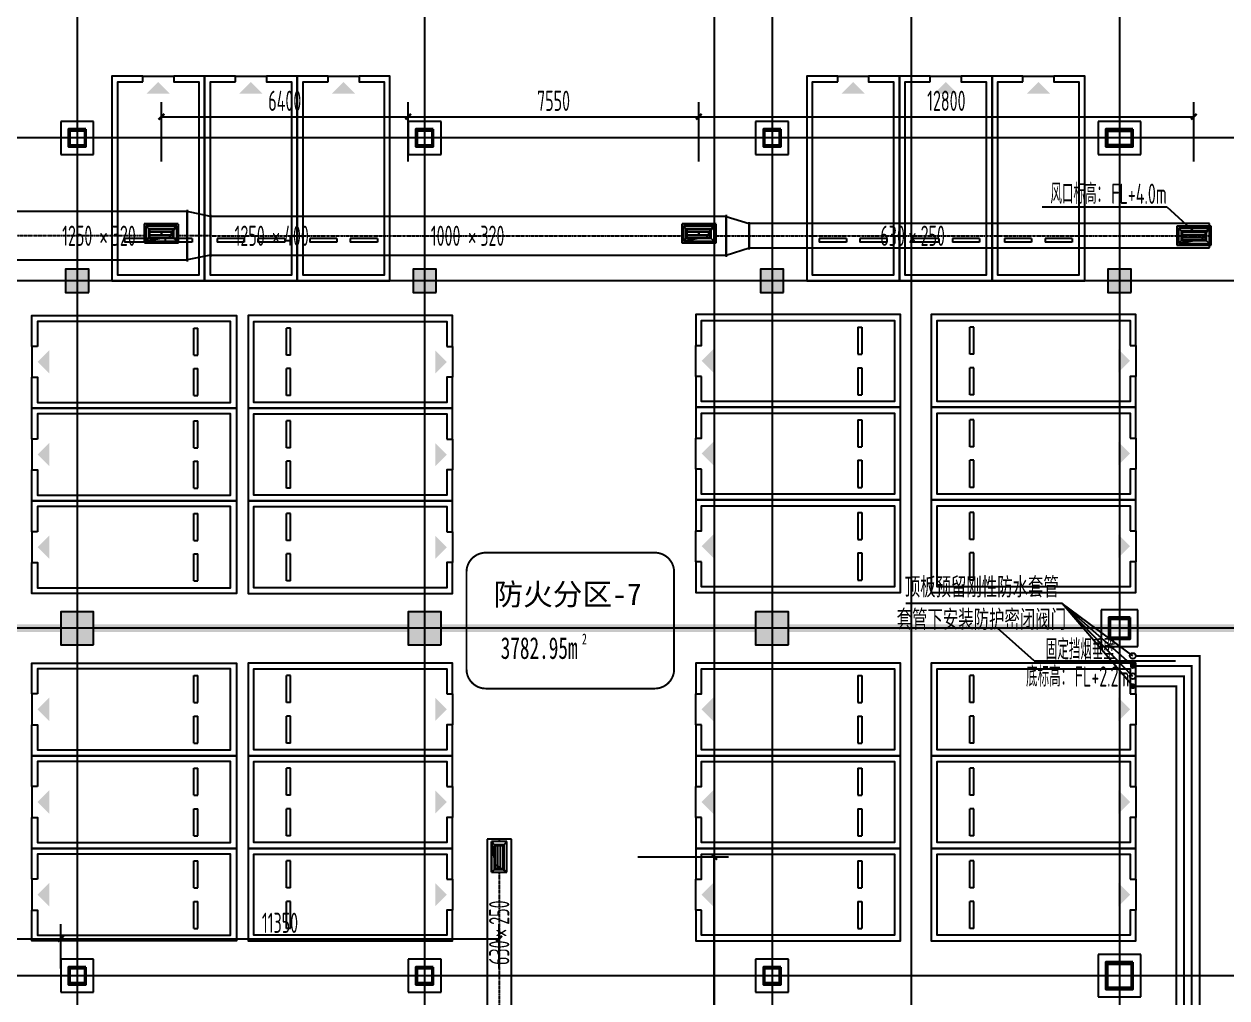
# Model space of a CAD drawing. Extents: x -20827274 to 1300756471, y -549375 to 3431892.
# Drawn here: x 67364 to 98526, y -199085 to -173860 of the extents above; entities that cross this region are included whole.
import ezdxf

# ---------------------------------------------------------------- set-up
doc = ezdxf.new("R2010")
doc.units = 0
doc.header["$LTSCALE"] = 10
for name, pattern in [('B-1F-WALL$0$__DASH', [0.35, 0.25, -0.1]), ('CENTER2', [1.125, 0.75, -0.125, 0.125, -0.125]), ('DASH', [0.35, 0.25, -0.1]), ('暖附图底图$0$DASH', [0.35, 0.25, -0.1]), ('暖附图底图$0$DOTE', [2.42, 2, -0.2, 0.02, -0.2])]:
    doc.linetypes.add(name, pattern=pattern)
for name, color, linetype in [('1-zs', 3, 'Continuous'), ('1-标注暖通', 4, 'Continuous'), ('DIM_LEAD', 3, 'Continuous'), ('DUCT-排烟中心线', 5, 'CENTER2'), ('DUCT-排烟标注', 3, 'Continuous'), ('DUCT-排烟法兰', 4, 'Continuous'), ('DUCT-排烟管', 2, 'Continuous'), ('DUCT-排烟管立管', 2, 'Continuous'), ('DUCT-排烟管端线', 4, 'Continuous'), ('DUCT-排风风口', 7, 'Continuous'), ('H-PIPE-空冷供水', 122, 'Continuous'), ('H-PIPE-空冷回水', 122, 'DASH'), ('H-TH_DIM', 3, 'Continuous'), ('H-VPIPE-空冷供水', 122, 'Continuous'), ('H-VPIPE-空冷回水', 122, 'DASH'), ('Hvac-Hide', 8, 'DASH'), ('PUB_HATCH', 8, 'Continuous'), ('暖附图底图$0$0-绿', 8, 'Continuous'), ('暖附图底图$0$0-蓝', 8, 'Continuous'), ('暖附图底图$0$00-停车位', 8, 'Continuous'), ('暖附图底图$0$1-标注暖通', 8, 'Continuous'), ('暖附图底图$0$A-COLUMN', 8, 'Continuous'), ('暖附图底图$0$DOTE', 8, 'Continuous'), ('暖附图底图$0$S-柱', 8, 'Continuous'), ('暖附图底图$0$S-柱-填充', 8, 'Continuous')]:
    doc.layers.add(name, color=color, linetype=linetype)
doc.styles.add('8B2_02', font='tssdeng.shx', dxfattribs={"width": 0.6, "bigfont": 'TSSDCHN.shx'})
doc.styles.add('8B2_02_T3', font='tssdeng.shx', dxfattribs={"width": 0.6, "bigfont": 'TSSDCHN.shx'})
doc.styles.add('TYDG_02', font='TSSDENG', dxfattribs={"width": 0.8, "bigfont": 'TSSDCHN'})
doc.styles.add('暖附图底图$0$黑体', font='simhei.ttf', dxfattribs={"width": 0.65})
doc.dimstyles.new('_TCH_ARCH&&150', dxfattribs={"dimtxt": 525, "dimasz": 150, "dimexe": 375, "dimexo": 450, "dimgap": 150, "dimtad": 1, "dimdec": 0, "dimrnd": 50, "dimzin": 0, "dimdsep": 46, "dimtxsty": '8B2_02_T3', "dimblk": 'ARCHTICK', "dimcen": 0.09, "dimclrt": 7, "dimazin": 2, "dimtfac": 1, "dimtdec": 0, "dimtix": 1, "dimtmove": 2, "dimatfit": 3, "dimfxl": 0, "dimtolj": 1, "dimtzin": 0, "dimarcsym": 0})

# ---------------------------------------------------------------- blocks, each defined once
blk = doc.blocks.new('$风口$00000108')
for p, q in [((-250, 135), (-190, 75)), ((-250, -135), (-250, 135)), ((200, 25), (-190, 25)), ((250, 135), (200, 75)), ((250, 135), (250, -135)), ((-250, -135), (-190, -75)), ((250, -135), (-250, -135)), ((200, -25), (-190, -25)), ((200, -75), (250, -135))]:
    blk.add_line(p, q)
at = {"linetype": 'Continuous'}
blk.add_line((250, 135), (-250, 135), dxfattribs=at)
at = {"lineweight": 40}
for p, q in [((-190, 75), (200, 75)), ((-190, -75), (-190, 75)), ((200, 75), (200, -75)), ((-190, -75), (200, -75))]:
    blk.add_line(p, q, dxfattribs=at)
blk = doc.blocks.new('暖附图底图$0$车位2400x5300')
at = {"layer": '暖附图底图$0$00-停车位', "color": 251}
for p, q in [((-875, -1000), (-175, -1000)), ((-875, -1100), (-875, -1000)), ((-875, -1100), (-175, -1100)), ((-175, -1100), (-175, -1000)), ((175, -1000), (875, -1000)), ((175, -1100), (175, -1000)), ((175, -1100), (875, -1100)), ((875, -1100), (875, -1000)), ((400, -5300), (-400, -5300))]:
    blk.add_line(p, q, dxfattribs=at)
blk.add_lwpolyline([(400, -5150), (400, -5300), (1200, -5300), (1200, 0), (-1200, 0), (-1200, -5300), (-400, -5300), (-400, -5150), (-1050, -5150), (-1050, -150), (1050, -150), (1050, -5150), (400, -5150)], dxfattribs=at)
blk.add_lwpolyline([(0, -5150, 0, 600, 0), (0, -4850, 600, 600, 0)], format="xyseb", dxfattribs=at)
blk = doc.blocks.new('暖附图底图$0$A$C10817FE3')
at = {"layer": '暖附图底图$0$0-蓝', "color": 9, "linetype": '暖附图底图$0$DASH', "ltscale": 3, "const_width": 50}
blk.add_lwpolyline([(-28515, -28561), (-24137, -28561, 0.414214), (-23637, -28061), (-23637, -25542, 0.414214), (-24137, -25042), (-28515, -25042, 0.414214), (-29015, -25542), (-29015, -28061, 0.414214)], format="xyb", close=True, dxfattribs=at)
at = {"layer": '暖附图底图$0$0-绿', "color": 0, "linetype": '暖附图底图$0$DASH', "style": '暖附图底图$0$黑体'}
blk.add_text('防火分区-7', height=563.3, dxfattribs=at).set_placement((-28317, -26401))
at = {"layer": '暖附图底图$0$0-绿', "color": 0, "linetype": '暖附图底图$0$DASH', "style": '暖附图底图$0$黑体', "width": 0.65}
for s, height, p in [('3782.95m', 563.3, (-28130, -27793)), ('2', 282, (-26023, -27418))]:
    blk.add_text(s, height=height, dxfattribs=at).set_placement(p)
blk = doc.blocks.new('暖附图底图$0$A$C7EFF042E')
at = {"layer": '暖附图底图$0$A-COLUMN', "color": 6}
for p, q in [((52175, 3875), (51325, 3875)), ((51325, 3875), (51325, 3025)), ((52175, 3025), (52175, 3875)), ((61175, 3875), (60325, 3875)), ((60325, 3875), (60325, 3025)), ((61175, 3025), (61175, 3875)), ((70175, 3875), (69325, 3875)), ((69325, 3875), (69325, 3025)), ((70175, 3025), (70175, 3875)), ((79300, 3875), (78200, 3875)), ((78200, 3875), (78200, 3025)), ((79300, 3025), (79300, 3875)), ((51325, 3025), (52175, 3025)), ((60325, 3025), (61175, 3025)), ((69325, 3025), (70175, 3025)), ((78200, 3025), (79300, 3025)), ((79225, -8775), (78275, -8775)), ((78275, -8775), (78275, -9725)), ((79225, -9725), (79225, -8775)), ((78275, -9725), (79225, -9725)), ((79300, -17700), (78200, -17700)), ((78200, -17700), (78200, -18800)), ((79300, -18800), (79300, -17700)), ((52175, -17825), (51325, -17825)), ((51325, -17825), (51325, -18675)), ((52175, -18675), (52175, -17825)), ((61175, -17825), (60325, -17825)), ((60325, -17825), (60325, -18675)), ((61175, -18675), (61175, -17825)), ((70175, -17825), (69325, -17825)), ((69325, -17825), (69325, -18675)), ((70175, -18675), (70175, -17825)), ((51325, -18675), (52175, -18675)), ((60325, -18675), (61175, -18675)), ((69325, -18675), (70175, -18675)), ((78200, -18800), (79300, -18800))]:
    blk.add_line(p, q, dxfattribs=at)
at = {"layer": '暖附图底图$0$S-柱', "color": 6, "lineweight": 35}
for points in [[(51975, 3675), (51525, 3675), (51525, 3225), (51975, 3225)], [(51975, 3675), (51525, 3675), (51525, 3225), (51975, 3225)], [(60975, 3675), (60525, 3675), (60525, 3225), (60975, 3225)], [(60975, 3675), (60525, 3675), (60525, 3225), (60975, 3225)], [(69975, 3675), (69525, 3675), (69525, 3225), (69975, 3225)], [(69975, 3675), (69525, 3675), (69525, 3225), (69975, 3225)], [(79100, 3675), (78400, 3675), (78400, 3225), (79100, 3225)], [(79100, 3675), (78400, 3675), (78400, 3225), (79100, 3225)], [(79025, -8975), (78475, -8975), (78475, -9525), (79025, -9525)], [(79025, -8975), (78475, -8975), (78475, -9525), (79025, -9525)], [(51975, -18025), (51525, -18025), (51525, -18475), (51975, -18475)], [(51975, -18025), (51525, -18025), (51525, -18475), (51975, -18475)], [(60975, -18025), (60525, -18025), (60525, -18475), (60975, -18475)], [(60975, -18025), (60525, -18025), (60525, -18475), (60975, -18475)], [(69975, -18025), (69525, -18025), (69525, -18475), (69975, -18475)], [(69975, -18025), (69525, -18025), (69525, -18475), (69975, -18475)], [(79100, -17900), (78400, -17900), (78400, -18600), (79100, -18600)], [(79100, -17900), (78400, -17900), (78400, -18600), (79100, -18600)]]:
    blk.add_lwpolyline(points, close=True, dxfattribs=at)
at = {"layer": '暖附图底图$0$S-柱-填充', "color": 6, "lineweight": 35}
for points in [[(51945, 3255), (51555, 3255), (51555, 3645), (51945, 3645)], [(60945, 3255), (60555, 3255), (60555, 3645), (60945, 3645)], [(69945, 3255), (69555, 3255), (69555, 3645), (69945, 3645)], [(79060, 3265), (78440, 3265), (78440, 3635), (79060, 3635)], [(78995, -9495), (78505, -9495), (78505, -9005), (78995, -9005)], [(51945, -18445), (51555, -18445), (51555, -18055), (51945, -18055)], [(60945, -18445), (60555, -18445), (60555, -18055), (60945, -18055)], [(69945, -18445), (69555, -18445), (69555, -18055), (69945, -18055)], [(79060, -18560), (78440, -18560), (78440, -17940), (79060, -17940)]]:
    blk.add_lwpolyline(points, close=True, dxfattribs=at)
blk = doc.blocks.new('_FZH')
blk.add_lwpolyline([(-0.5, -0.5), (0.5, -0.5), (0.5, 0.5), (-0.5, 0.5)], close=True)
at = {"layer": 'PUB_HATCH'}
blk.add_solid([(-0.5, -0.5), (0.5, -0.5), (-0.5, 0.5), (0.5, 0.5)], dxfattribs=at)
blk = doc.blocks.new('暖附图底图$0$AFSFCS')
at = {"layer": '暖附图底图$0$DOTE', "color": 16, "linetype": '暖附图底图$0$DOTE', "ltscale": 1.5}
for p, q in [((68741.4, -155629.3), (68741.4, -385768.2)), ((77741.4, -155629.3), (77741.4, -385768.2)), ((85241.4, -155629.3), (85241.4, -385768.2)), ((95741.4, -155629.3), (95741.4, -385768.2)), ((145070.3, -176810.4), (4332, -176810.4)), ((145070.3, -180510.4), (4332, -180510.4)), ((145070.3, -189510.4), (4332, -189510.4)), ((145070.3, -198510.4), (4332, -198510.4))]:
    blk.add_line(p, q, dxfattribs=at)
at = {"layer": '暖附图底图$0$DOTE', "color": 127, "linetype": '暖附图底图$0$DOTE', "ltscale": 1.5}
for p, q in [((86741.4, -155629.3), (86741.4, -385768.2)), ((90341.4, -155629.3), (90341.4, -385768.2))]:
    blk.add_line(p, q, dxfattribs=at)
for name, p in [('暖附图底图$0$A$C10817FE3', (107841.4, -162510.4)), ('暖附图底图$0$A$C7EFF042E', (16991.4, -180260.4))]:
    blk.add_blockref(name, p)
at = {"layer": '暖附图底图$0$00-停车位'}
for p, rotation in [((70841.4, -180510.4), 180), ((73241.4, -180510.4), 180), ((75641.4, -180510.4), 180), ((88841.4, -180510.4), 180), ((91241.4, -180510.4), 180), ((93641.4, -180510.4), 180), ((73166.4, -182610.4), 89.99999999999999), ((90066.4, -182585.4), 270), ((90866.4, -182585.4), 90), ((73166.4, -185010.4), 89.99999999999999), ((90066.4, -184985.4), 270), ((90866.4, -184985.4), 90), ((73166.4, -187410.4), 89.99999999999999), ((90066.4, -187385.4), 270), ((90866.4, -187385.4), 90), ((73166.4, -191610.4), 89.99999999999999), ((90066.4, -191610.4), 270), ((90866.4, -191610.4), 90), ((73166.4, -194010.4), 89.99999999999999), ((90066.4, -194010.4), 270), ((90866.4, -194010.4), 90), ((73166.4, -196410.4), 89.99999999999999), ((90066.4, -196410.4), 270), ((90866.4, -196410.4), 90)]:
    blk.add_blockref('暖附图底图$0$车位2400x5300', p, dxfattribs=dict(at, rotation=rotation))
at = {"layer": '暖附图底图$0$00-停车位', "xscale": -1, "rotation": 270}
for p in [(72866.4, -182610.4), (72866.4, -185010.4), (72866.4, -187410.4), (72866.4, -191610.4), (72866.4, -194010.4), (72866.4, -196410.4)]:
    blk.add_blockref('暖附图底图$0$车位2400x5300', p, dxfattribs=at)
at = {"layer": '暖附图底图$0$A-COLUMN', "rotation": 90}
for p, xscale, yscale, zscale in [((68741.4, -180510.4), 600, 600, 600), ((77741.4, -180510.4), 600, 600, 600), ((86741.4, -180510.4), 600, 600, 600), ((95741.4, -180510.4), 600, 600, 600), ((68741.4, -189510.4), 850, 850, 850), ((77741.4, -189510.4), 850, 850, 850), ((86741.4, -189510.4), 850, 850, 850)]:
    blk.add_blockref('_FZH', p, dxfattribs=dict(at, xscale=xscale, yscale=yscale, zscale=zscale))
blk = doc.blocks.new('暖附图底图')
at = {"layer": '暖附图底图$0$1-标注暖通', "linetype": '暖附图底图$0$DASH'}
blk.add_blockref('暖附图底图$0$AFSFCS', (500000, 0), dxfattribs=at)
blk = doc.blocks.new('_ArchTick')
at = {"color": 0, "linetype": 'ByBlock', "const_width": 0.4}
blk.add_lwpolyline([(-0.5, -0.5), (0.5, 0.5)], dxfattribs=at)
blk = doc.blocks.new('*D1140')
at = {"layer": 'Defpoints', "color": 0, "transparency": 16777216}
for p in [(77316, -176260), (70922, -177873), (77316, -177873)]:
    blk.add_point(p, dxfattribs=at)
at = {"layer": 'H-TH_DIM', "color": 0, "lineweight": -2, "transparency": 16777216}
for p, q in [((70922, -177423), (70922, -175885)), ((77316, -177423), (77316, -175885)), ((70922, -176260), (77316, -176260))]:
    blk.add_line(p, q, dxfattribs=at)
at = {"layer": 'H-TH_DIM', "color": 0, "lineweight": -2, "transparency": 16777216, "xscale": 150, "yscale": 150, "zscale": 150, "rotation": 180}
blk.add_blockref('_ArchTick', (70922, -176260), dxfattribs=at)
at = {"layer": 'H-TH_DIM', "color": 0, "lineweight": -2, "transparency": 16777216, "xscale": 150, "yscale": 150, "zscale": 150}
blk.add_blockref('_ArchTick', (77316, -176260), dxfattribs=at)
at = {"layer": 'H-TH_DIM', "color": 7, "transparency": 16777216, "insert": (74119, -175848), "char_height": 525, "attachment_point": 5, "style": '8B2_02_T3'}
blk.add_mtext('\\A1;6400', dxfattribs=at)
blk = doc.blocks.new('*D1141')
at = {"layer": 'Defpoints', "color": 0, "transparency": 16777216}
for p in [(84845, -176260), (77316, -177873), (84845, -177873)]:
    blk.add_point(p, dxfattribs=at)
at = {"layer": 'H-TH_DIM', "color": 0, "lineweight": -2, "transparency": 16777216}
for p, q in [((77316, -177423), (77316, -175885)), ((84845, -177423), (84845, -175885)), ((77316, -176260), (84845, -176260))]:
    blk.add_line(p, q, dxfattribs=at)
at = {"layer": 'H-TH_DIM', "color": 0, "lineweight": -2, "transparency": 16777216, "xscale": 150, "yscale": 150, "zscale": 150, "rotation": 180}
blk.add_blockref('_ArchTick', (77316, -176260), dxfattribs=at)
at = {"layer": 'H-TH_DIM', "color": 0, "lineweight": -2, "transparency": 16777216, "xscale": 150, "yscale": 150, "zscale": 150}
blk.add_blockref('_ArchTick', (84845, -176260), dxfattribs=at)
at = {"layer": 'H-TH_DIM', "color": 7, "transparency": 16777216, "insert": (81081, -175848), "char_height": 525, "attachment_point": 5, "style": '8B2_02_T3'}
blk.add_mtext('\\A1;7550', dxfattribs=at)
blk = doc.blocks.new('*D1142')
at = {"layer": 'Defpoints', "color": 0, "transparency": 16777216}
for p in [(97668, -176260), (84845, -177873), (97668, -177873)]:
    blk.add_point(p, dxfattribs=at)
at = {"layer": 'H-TH_DIM', "color": 0, "lineweight": -2, "transparency": 16777216}
for p, q in [((84845, -177423), (84845, -175885)), ((97668, -177423), (97668, -175885)), ((84845, -176260), (97668, -176260))]:
    blk.add_line(p, q, dxfattribs=at)
at = {"layer": 'H-TH_DIM', "color": 0, "lineweight": -2, "transparency": 16777216, "xscale": 150, "yscale": 150, "zscale": 150, "rotation": 180}
blk.add_blockref('_ArchTick', (84845, -176260), dxfattribs=at)
at = {"layer": 'H-TH_DIM', "color": 0, "lineweight": -2, "transparency": 16777216, "xscale": 150, "yscale": 150, "zscale": 150}
blk.add_blockref('_ArchTick', (97668, -176260), dxfattribs=at)
at = {"layer": 'H-TH_DIM', "color": 7, "transparency": 16777216, "insert": (91257, -175848), "char_height": 525, "attachment_point": 5, "style": '8B2_02_T3'}
blk.add_mtext('\\A1;12800', dxfattribs=at)
blk = doc.blocks.new('*D1207')
at = {"layer": 'Defpoints', "color": 0, "transparency": 16777216}
for p in [(82812, -195429), (85241, -195429), (82812, -211171)]:
    blk.add_point(p, dxfattribs=at)
at = {"layer": 'H-TH_DIM', "color": 0, "lineweight": -2, "transparency": 16777216}
for p, q in [((83262, -195429), (85616, -195429)), ((85241, -211171), (85241, -195429)), ((83262, -211171), (85616, -211171))]:
    blk.add_line(p, q, dxfattribs=at)
at = {"layer": 'H-TH_DIM', "color": 0, "lineweight": -2, "transparency": 16777216, "xscale": 150, "yscale": 150, "zscale": 150}
for p, rotation in [((85241, -195429), 90), ((85241, -211171), 270)]:
    blk.add_blockref('_ArchTick', p, dxfattribs=dict(at, rotation=rotation))
at = {"layer": 'H-TH_DIM', "color": 7, "transparency": 16777216, "insert": (84829, -203300), "char_height": 525, "attachment_point": 5, "rotation": 90, "style": '8B2_02_T3'}
blk.add_mtext('\\A1;15750', dxfattribs=at)
blk = doc.blocks.new('*D1210')
at = {"layer": 'Defpoints', "color": 0, "transparency": 16777216}
for p in [(68316, -197553), (64441, -198776), (68316, -198776)]:
    blk.add_point(p, dxfattribs=at)
at = {"layer": 'H-TH_DIM', "color": 0, "lineweight": -2, "transparency": 16777216}
for p, q in [((64441, -198326), (64441, -197178)), ((68316, -198326), (68316, -197178)), ((64441, -197553), (68316, -197553))]:
    blk.add_line(p, q, dxfattribs=at)
at = {"layer": 'H-TH_DIM', "color": 0, "lineweight": -2, "transparency": 16777216, "xscale": 150, "yscale": 150, "zscale": 150, "rotation": 180}
blk.add_blockref('_ArchTick', (64441, -197553), dxfattribs=at)
at = {"layer": 'H-TH_DIM', "color": 0, "lineweight": -2, "transparency": 16777216, "xscale": 150, "yscale": 150, "zscale": 150}
blk.add_blockref('_ArchTick', (68316, -197553), dxfattribs=at)
at = {"layer": 'H-TH_DIM', "color": 7, "transparency": 16777216, "insert": (66379, -197140), "char_height": 525, "attachment_point": 5, "style": '8B2_02_T3'}
blk.add_mtext('\\A1;3850', dxfattribs=at)
blk = doc.blocks.new('*D1211')
at = {"layer": 'Defpoints', "color": 0, "transparency": 16777216}
for p in [(79673, -197553), (68316, -198776), (79673, -198776)]:
    blk.add_point(p, dxfattribs=at)
at = {"layer": 'H-TH_DIM', "color": 0, "lineweight": -2, "transparency": 16777216}
for p, q in [((68316, -198326), (68316, -197178)), ((79673, -198326), (79673, -197178)), ((68316, -197553), (79673, -197553))]:
    blk.add_line(p, q, dxfattribs=at)
at = {"layer": 'H-TH_DIM', "color": 0, "lineweight": -2, "transparency": 16777216, "xscale": 150, "yscale": 150, "zscale": 150, "rotation": 180}
blk.add_blockref('_ArchTick', (68316, -197553), dxfattribs=at)
at = {"layer": 'H-TH_DIM', "color": 0, "lineweight": -2, "transparency": 16777216, "xscale": 150, "yscale": 150, "zscale": 150}
blk.add_blockref('_ArchTick', (79673, -197553), dxfattribs=at)
at = {"layer": 'H-TH_DIM', "color": 7, "transparency": 16777216, "insert": (73995, -197140), "char_height": 525, "attachment_point": 5, "style": '8B2_02_T3'}
blk.add_mtext('\\A1;11350', dxfattribs=at)

msp = doc.modelspace()

# ---------------------------------------------------------------- hatches: boundary and pattern name
at = {"layer": 'H-PIPE-空冷供水', "linetype": 'Continuous'}
for points in [[(97815.5, -190227.1), (97815.5, -190200.9), (97841.7, -190200.9)], [(97815.5, -190227.1), (97841.7, -190227.1), (97841.7, -190200.9)], [(97415.5, -190752), (97415.5, -190725.7), (97441.7, -190725.7)], [(97415.5, -190752), (97441.7, -190752), (97441.7, -190725.7)]]:
    msp.add_hatch(color=256, dxfattribs=at).paths.add_polyline_path(points)
at = {"layer": 'H-PIPE-空冷回水', "linetype": 'DASH'}
for points in [[(97615.5, -190486.7), (97615.5, -190460.5), (97641.7, -190460.5)], [(97615.5, -190486.7), (97641.7, -190486.7), (97641.7, -190460.5)], [(96161.9, -191011.6), (96160.2, -190996), (96155.4, -190981.1), (96147.5, -190967.5), (96137, -190955.8), (96124.4, -190946.6), (96110, -190940.2), (96094.7, -190937), (96079, -190937), (96063.7, -190940.2), (96049.4, -190946.6), (96036.7, -190955.8), (96026.2, -190967.5), (96018.3, -190981.1), (96013.5, -190996), (96011.9, -191011.6), (96013.5, -191027.2), (96018.3, -191042.1), (96026.2, -191055.6), (96036.7, -191067.3), (96049.4, -191076.5), (96063.7, -191082.9), (96079, -191086.1), (96094.7, -191086.1), (96110, -191082.9), (96124.4, -191076.5), (96137, -191067.3), (96147.5, -191055.6), (96155.4, -191042.1), (96160.2, -191027.2)], [(97215.5, -191011.6), (97215.5, -190985.3), (97241.7, -190985.3)], [(97215.5, -191011.6), (97241.7, -191011.6), (97241.7, -190985.3)]]:
    msp.add_hatch(color=256, dxfattribs=at).paths.add_polyline_path(points)
at = {"layer": 'H-VPIPE-空冷回水', "linetype": 'DASH'}
msp.add_hatch(color=256, dxfattribs=at).paths.add_polyline_path([(96161.9, -190486.7), (96160.2, -190471.1), (96155.4, -190456.2), (96147.5, -190442.6), (96137, -190431), (96124.4, -190421.8), (96110, -190415.4), (96094.7, -190412.1), (96079, -190412.1), (96063.7, -190415.4), (96049.4, -190421.8), (96036.7, -190431), (96026.2, -190442.6), (96018.3, -190456.2), (96013.5, -190471.1), (96011.9, -190486.7), (96013.5, -190502.3), (96018.3, -190517.2), (96026.2, -190530.8), (96036.7, -190542.5), (96049.4, -190551.7), (96063.7, -190558), (96079, -190561.3), (96094.7, -190561.3), (96110, -190558), (96124.4, -190551.7), (96137, -190542.5), (96147.5, -190530.8), (96155.4, -190517.2), (96160.2, -190502.3)])

# ---------------------------------------------------------------- linework, layer by layer
at = {"layer": '1-标注暖通'}
for p, q in [((93742.9, -178596.3), (96972.8, -178596.3)), ((96972.8, -178596.3), (97665.3, -179232.8, 2600)), ((93529.5, -190355), (92583.9, -189510.4)), ((93529.5, -190355), (97190, -190355))]:
    msp.add_line(p, q, dxfattribs=at)
at = {"layer": '1-标注暖通', "linetype": 'B-1F-WALL$0$__DASH', "const_width": 200}
msp.add_lwpolyline([(44666.4, -189510.4), (107541.4, -189508.7)], dxfattribs=at)
at = {"layer": 'DIM_LEAD'}
for p, q in [((94257.7, -188870.4), (90203.9, -188870.4)), ((96086.9, -190227.1), (94257.7, -188870.4)), ((96086.9, -190486.7), (94257.7, -188870.4)), ((96089.8, -190757.9), (94257.7, -188870.4)), ((96086.9, -191011.6), (94257.7, -188870.4))]:
    msp.add_line(p, q, dxfattribs=at)
at = {"layer": 'DUCT-排烟中心线'}
for p, q in [((70492.5, -179343.9), (66206.3, -179343.9)), ((71591, -179343.9), (71352.5, -179343.9)), ((72191.2, -179343.9), (71591.2, -179343.9)), ((72191.4, -179343.9), (84415.4, -179343.9)), ((85275.4, -179343.9), (85549, -179343.9)), ((85549.2, -179343.9), (86149.2, -179343.9)), ((86149.4, -179343.9), (98073.3, -179343.9)), ((79673.4, -194972), (79673.4, -194999.4)), ((79673.4, -195859.4), (79673.4, -199795.2))]:
    msp.add_line(p, q, dxfattribs=at)
at = {"layer": 'DUCT-排烟法兰'}
for p, q in [((71591.1, -178673.9), (71591.1, -180013.9)), ((72191.3, -178798.9), (72191.3, -179888.9)), ((85549.1, -178798.9), (85549.1, -179888.9)), ((86149.3, -179696.4), (86149.3, -178991.4)), ((98118.3, -179098.9), (98073.3, -179098.9)), ((98118.3, -179588.9), (98118.3, -179098.9)), ((98073.3, -179588.9), (98118.3, -179588.9))]:
    msp.add_line(p, q, dxfattribs=at)
at = {"layer": 'DUCT-排烟法兰', "color": 18, "true_color": 0x000000}
for p in [(70922.5, -179283.3, -0.1), (70922.5, -179283.3, 0.1), (71591, -179343.9, 500), (71591.2, -179343.9, 500), (72191.2, -179343.9, 500), (72191.4, -179343.9, 500), (84845.4, -179283.3, -0.1), (84845.4, -179283.3, 0.1), (85549, -179343.9, 500), (85549.2, -179343.9, 500), (86149.2, -179343.9, 500), (86149.4, -179343.9, 500), (97673.3, -179343.9, -0.1), (97673.3, -179343.9, 0.1)]:
    msp.add_point(p, dxfattribs=at)
at = {"layer": 'DUCT-排烟管'}
for p, q in [((71591, -178718.9), (66206.3, -178718.9)), ((71591, -179968.9), (71591, -178718.9)), ((72191.2, -178843.9), (71591.2, -178718.9)), ((85549, -178843.9), (72191.4, -178843.9)), ((72191.4, -178843.9), (72191.4, -179843.9)), ((85549, -179843.9), (85549, -178843.9)), ((85549.2, -178843.9), (86149.2, -179028.9)), ((98073.3, -179028.9), (86149.4, -179028.9)), ((86149.4, -179028.9), (86149.4, -179658.9)), ((98073.3, -179658.9), (98073.3, -179028.9)), ((85549.2, -179843.9), (86149.2, -179658.9)), ((86149.4, -179658.9), (98073.3, -179658.9)), ((66206.3, -179968.9), (71591, -179968.9)), ((72191.2, -179843.9), (71591.2, -179968.9)), ((72191.4, -179843.9), (85549, -179843.9)), ((79358.4, -194972), (79358.4, -199795.2)), ((79988.4, -194972), (79358.4, -194972)), ((79988.4, -199795.2), (79988.4, -194972))]:
    msp.add_line(p, q, dxfattribs=at)
at = {"layer": 'DUCT-排烟管', "color": 18, "true_color": 0x000000}
for p in [(71591.2, -179343.9, 500), (72191.2, -179343.9, 500), (85549.2, -179343.9, 500), (86149.2, -179343.9, 500)]:
    msp.add_point(p, dxfattribs=at)
at = {"layer": 'DUCT-排烟管立管'}
for p, q in [((71322.5, -179083.3), (70522.5, -179083.3)), ((70522.5, -179083.3), (70522.5, -179483.3)), ((71322.5, -179483.3), (71322.5, -179083.3)), ((85245.4, -179083.3), (84445.4, -179083.3)), ((84445.4, -179083.3), (84445.4, -179483.3)), ((85245.4, -179483.3), (85245.4, -179083.3)), ((98073.3, -179143.9), (97273.3, -179143.9)), ((97273.3, -179143.9), (97273.3, -179543.9)), ((98073.3, -179543.9), (98073.3, -179143.9)), ((70522.5, -179483.3), (71322.5, -179483.3)), ((84445.4, -179483.3), (85245.4, -179483.3)), ((97273.3, -179543.9), (98073.3, -179543.9)), ((79873.4, -195029.4), (79473.4, -195029.4)), ((79473.4, -195029.4), (79473.4, -195829.4)), ((79873.4, -195829.4), (79873.4, -195029.4)), ((79473.4, -195829.4), (79873.4, -195829.4))]:
    msp.add_line(p, q, dxfattribs=at)
at = {"layer": 'DUCT-排烟管端线'}
for p, q in [((71591.2, -178718.9), (71591.2, -179968.9)), ((72191.2, -179843.9), (72191.2, -178843.9)), ((85549.2, -178843.9), (85549.2, -179843.9)), ((71322.5, -179083.3), (71122.5, -179383.3)), ((85245.4, -179083.3), (85045.4, -179383.3)), ((86149.2, -179658.9), (86149.2, -179028.9)), ((98073.3, -179143.9), (97873.3, -179443.9)), ((71122.5, -179383.3), (70522.5, -179483.3)), ((85045.4, -179383.3), (84445.4, -179483.3)), ((97873.3, -179443.9), (97273.3, -179543.9)), ((79573.4, -195629.4), (79473.4, -195029.4)), ((79873.4, -195829.4), (79573.4, -195629.4))]:
    msp.add_line(p, q, dxfattribs=at)
at = {"layer": 'H-PIPE-空冷供水', "linetype": 'Continuous', "ltscale": 1.5, "const_width": 52.5}
for points in [[(96161.9, -190227.1), (97815.5, -190227.1)], [(97815.5, -205075.5), (97815.5, -190227.1)], [(96161.9, -190752), (97415.5, -190752)], [(97415.5, -204670.4), (97415.5, -190752)]]:
    msp.add_lwpolyline(points, dxfattribs=at)
at = {"layer": 'H-PIPE-空冷回水', "linetype": 'DASH', "ltscale": 1.5, "const_width": 52.5}
for points in [[(96161.9, -190486.7), (97615.5, -190486.7)], [(97615.5, -204875.5), (97615.5, -190486.7)], [(96161.9, -191011.6), (97215.5, -191011.6)], [(97215.5, -204470.4), (97215.5, -191011.6)]]:
    msp.add_lwpolyline(points, dxfattribs=at)
at = {"layer": 'H-VPIPE-空冷供水', "linetype": 'Continuous'}
for centre in [(96086.9, -190227.1), (96086.9, -190752)]:
    msp.add_circle(centre, 75, dxfattribs=at)
at = {"layer": 'Hvac-Hide'}
for p, q in [((71367.5, -179038.3), (70477.5, -179038.3)), ((70477.5, -179038.3), (70477.5, -179528.3)), ((71367.5, -179528.3), (71367.5, -179038.3)), ((85290.4, -179038.3), (84400.4, -179038.3)), ((84400.4, -179038.3), (84400.4, -179528.3)), ((85290.4, -179528.3), (85290.4, -179038.3)), ((98073.3, -179098.9), (97228.3, -179098.9)), ((97228.3, -179098.9), (97228.3, -179588.9)), ((70477.5, -179528.3), (71367.5, -179528.3)), ((84400.4, -179528.3), (85290.4, -179528.3)), ((97228.3, -179588.9), (98073.3, -179588.9))]:
    msp.add_line(p, q, dxfattribs=at)

# ---------------------------------------------------------------- block references
at = {"layer": '1-zs'}
msp.add_blockref('暖附图底图', (-500000, 0), dxfattribs=at)
at = {"layer": 'DUCT-排风风口', "xscale": 1.6}
for p, yscale, rotation in [((70922.5, -179283.3, 2600), 1.481481481481482, 180), ((84845.4, -179283.3, 2600), 1.481481481481482, 180), ((97673.3, -179343.9, 2600), 1.481481481481482, 180), ((79673.4, -195429.4, 2600), -1.481481481481482, 270)]:
    msp.add_blockref('$风口$00000108', p, dxfattribs=dict(at, yscale=yscale, rotation=rotation))

# ---------------------------------------------------------------- texts
at = {"layer": '1-标注暖通', "style": '8B2_02', "width": 0.6}
for s, p in [('风口标高：', (93952.6, -178518.3)), ('FL+4.0m', (95527.6, -178518.3)), ('固定挡烟垂壁', (93832.7, -190322.3)), ('底标高：', (93321.1, -191022.8)), ('FL+2.2m', (94581.1, -191022.8))]:
    msp.add_text(s, height=525, dxfattribs=at).set_placement(p)
at = {"layer": 'DIM_LEAD', "color": 7, "style": 'TYDG_02', "width": 0.8}
for s, p in [('顶板预留刚性防水套管', (90180.4, -188712.9)), ('套管下安装防护密闭阀门', (89968.8, -189552.9))]:
    msp.add_text(s, height=525, dxfattribs=at).set_placement(p)
at = {"layer": 'DUCT-排烟标注', "style": '8B2_02', "width": 0.6}
for s, p in [('1250', (68351.4, -179606.4, 500)), ('320', (69635.6, -179606.4, 500)), ('1250', (72819.3, -179606.4, 500)), ('400', (74103.5, -179606.4, 500)), ('630', (89547.8, -179606.4, 500)), ('250', (90589.7, -179606.4, 500)), ('×', (69320.6, -179606.4, 500)), ('×', (73788.5, -179606.4, 500)), ('×', (90274.7, -179606.4, 500))]:
    msp.add_text(s, height=525, dxfattribs=at).set_placement(p)
for s, rotation, p in [('1000', 0, (77901, -179606.4, 500)), ('320', 0, (79185.2, -179606.4, 500)), ('×', 0, (78870.2, -179606.4, 500)), ('250', 90, (79935.9, -197189.8, 500)), ('×', 90, (79935.9, -197504.8, 500)), ('630', 90, (79935.9, -198231.7, 500))]:
    msp.add_text(s, height=525, rotation=rotation, dxfattribs=at).set_placement(p)

# ---------------------------------------------------------------- dimensions: what is measured, and where the dimension line sits
at = {"layer": 'H-TH_DIM'}
for p1, p2, distance, picture, middle in [((70922.5, -177872.8), (77316.4, -177872.8), 1612.5, '*D1140', (74119.4, -175847.8)), ((77316.4, -177872.8), (84845.4, -177872.8), 1612.5, '*D1141', (81080.9, -175847.8)), ((84845.4, -177872.8), (97668.1, -177872.8), 1612.5, '*D1142', (91256.8, -175847.8)), ((82812.1, -211171.4), (82812.1, -195429.4), -2429.3, '*D1207', (84828.9, -203300.4)), ((64441.4, -198775.7), (68316.4, -198775.7), 1223, '*D1210', (66378.9, -197140.1)), ((68316.4, -198775.7), (79673.4, -198775.7), 1223, '*D1211', (73994.9, -197140.1))]:
    dim = msp.add_aligned_dim(p1=p1, p2=p2, distance=distance, dimstyle='_TCH_ARCH&&150', dxfattribs=at)
    dim.commit()
    dim.dimension.update_dxf_attribs({"geometry": picture, "text_midpoint": middle})

doc.saveas('drawing.dxf')
